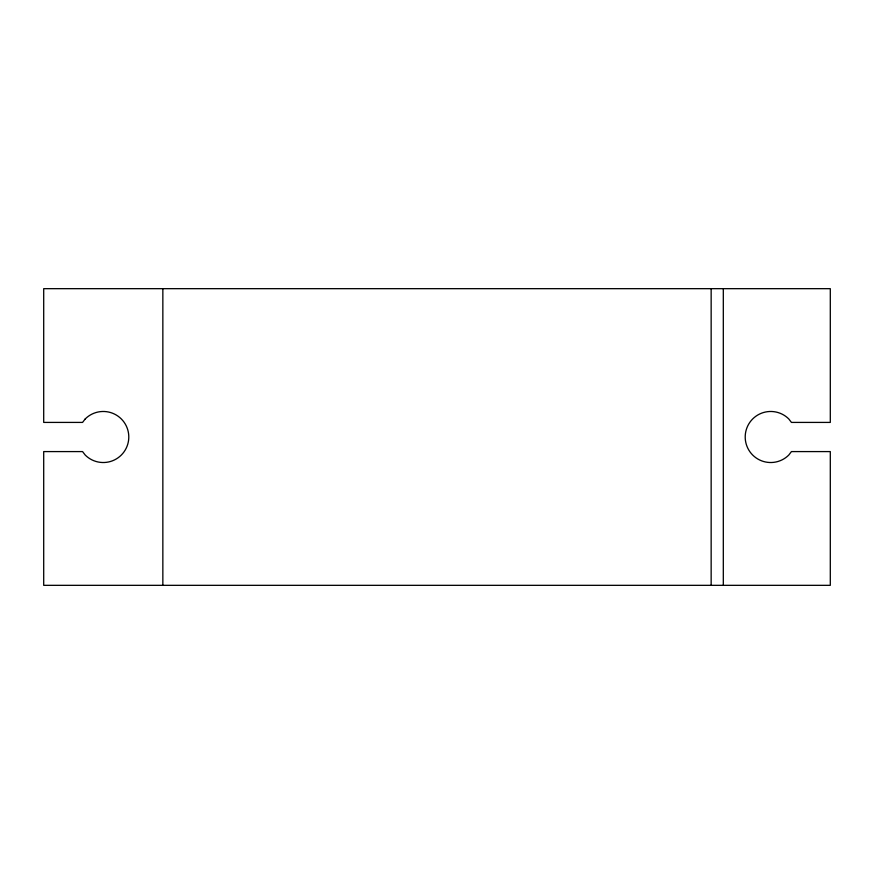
<?xml version="1.0" encoding="UTF-8"?>
<svg xmlns="http://www.w3.org/2000/svg" width="874" height="874" viewBox="0 0 874 874"><rect width="100%" height="100%" fill="white"/><g stroke="black" fill="none" stroke-linecap="round" stroke-linejoin="round"><path stroke-width="1.31" d="M723.311 288.671L723.311 585.329M711.152 288.671L711.152 585.329M162.848 288.671L162.848 585.329M85.215 418.952L82.56 422.415L43.7 422.415L43.7 288.671L830.3 288.671L830.3 422.415L791.44 422.415L788.785 418.952A25.532 25.532 0 0 0 752.678 418.952A25.532 25.532 0 0 0 752.678 455.048A25.532 25.532 0 0 0 788.785 455.048L791.44 451.585L830.3 451.585L830.3 585.329L43.7 585.329L43.7 451.585L82.56 451.585L85.215 455.048A25.532 25.532 0 0 0 121.322 455.048A25.532 25.532 0 0 0 121.322 418.952A25.532 25.532 0 0 0 85.215 418.952"/></g></svg>
